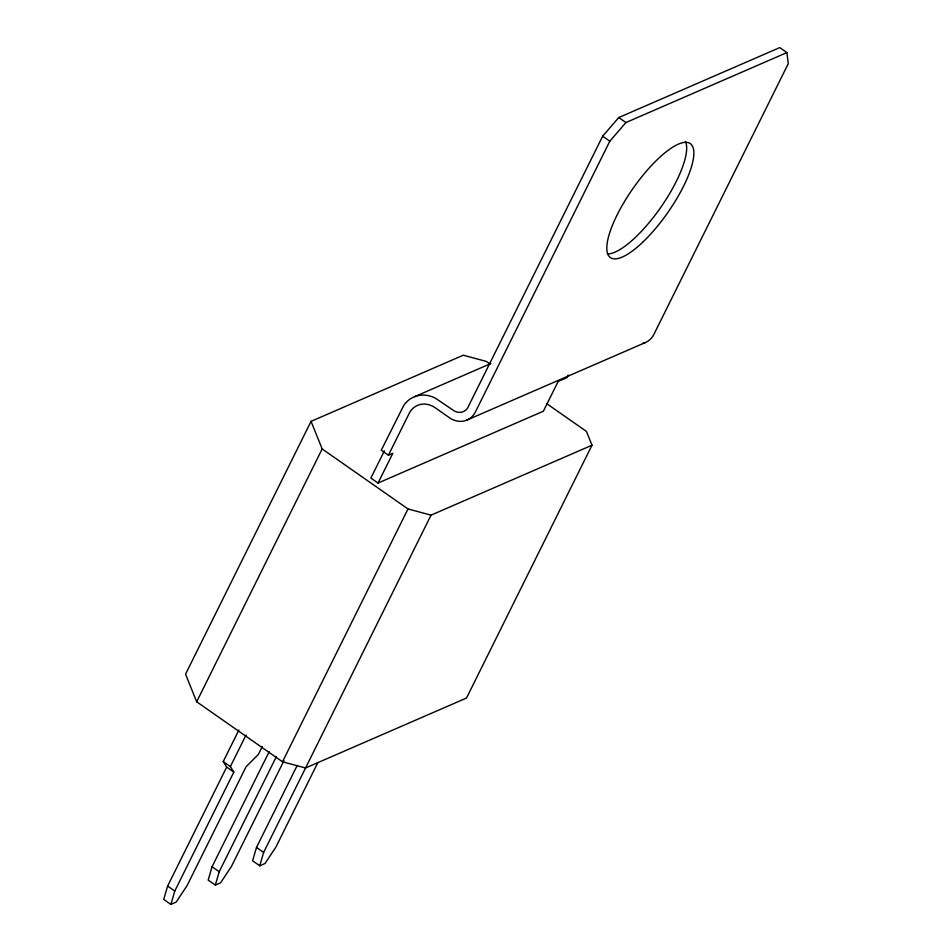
<?xml version="1.0" encoding="UTF-8"?>
<svg xmlns="http://www.w3.org/2000/svg" width="952" height="952" viewBox="0 0 952 952"><rect width="100%" height="100%" fill="white"/><g stroke="black" fill="none" stroke-linecap="round" stroke-linejoin="round"><path stroke-width="1.43" d="M238.892 730.029L223.232 761.564L226.683 767.074L167.623 886.05L163.732 899.402L170.884 904.4L176.132 902.115L187.02 885.729L246.08 766.753L258.385 754.412L262.3 746.523M170.884 904.4L174.775 891.048L233.835 772.072L230.384 766.574L223.232 761.564M269.154 751.735L212.058 866.736L208.179 880.088L215.33 885.098L220.578 882.813L231.455 866.415L283.958 760.66M215.33 885.098L219.21 871.746L276.306 756.733M297.179 765.467L256.493 847.435L252.613 860.786L259.765 865.784L265.013 863.5L275.89 847.113L317.897 762.504M259.765 865.784L263.644 852.433L431.042 515.151L592.001 445.215L586.444 431.423L546.638 403.588M489.935 363.95L486.317 361.415L463.267 355.215L311.054 421.355L185.557 674.171L196.671 701.779L282.494 761.778L305.544 767.978L466.504 698.042L592.001 445.215M196.671 701.779L322.169 448.951L311.054 421.355M384.37 450.891L370.887 478.047L378.039 483.057L543.366 411.216L558.134 381.478L566.88 377.67L568.177 375.076M230.384 766.574L246.044 735.027M786.899 52.598L779.747 47.6L618.788 117.536L602.664 136.207L467.527 408.158A12.804 10.936 66.5 0 1 454.473 411.085L435.54 398.269A31.166 26.608 66.5 0 0 403.779 405.397L381.276 450.213L388.428 455.211L409.098 413.561A21.979 18.766 66.5 0 1 435.123 407.718L449.427 417.714A21.979 18.766 66.5 0 0 475.453 411.871L609.816 141.205L625.94 122.534L786.899 52.598L788.268 63.677L653.905 334.342A21.979 18.766 66.5 0 1 642.612 343.446M378.039 483.057L392.807 453.307L388.428 455.211M282.494 761.778L407.992 508.951L431.042 515.151M414.608 396.675L490.887 363.521M466.516 420.26L644.968 342.72M618.788 117.536L625.94 122.534M602.664 136.207L609.816 141.205M322.169 448.951L407.992 508.951M226.683 767.074L233.835 772.072M256.493 847.435L263.644 852.433M212.058 866.736L219.21 871.746M167.623 886.05L174.775 891.048M685.392 141.384A69.615 21.17 -55 0 1 661.093 206.881A69.615 21.17 -55 0 1 607.459 253.922M642.636 242.308A69.615 21.17 -55 0 0 691.235 144.43A69.615 21.17 -55 0 0 617.074 215.033A69.615 21.17 -55 0 0 642.636 242.308"/></g></svg>
